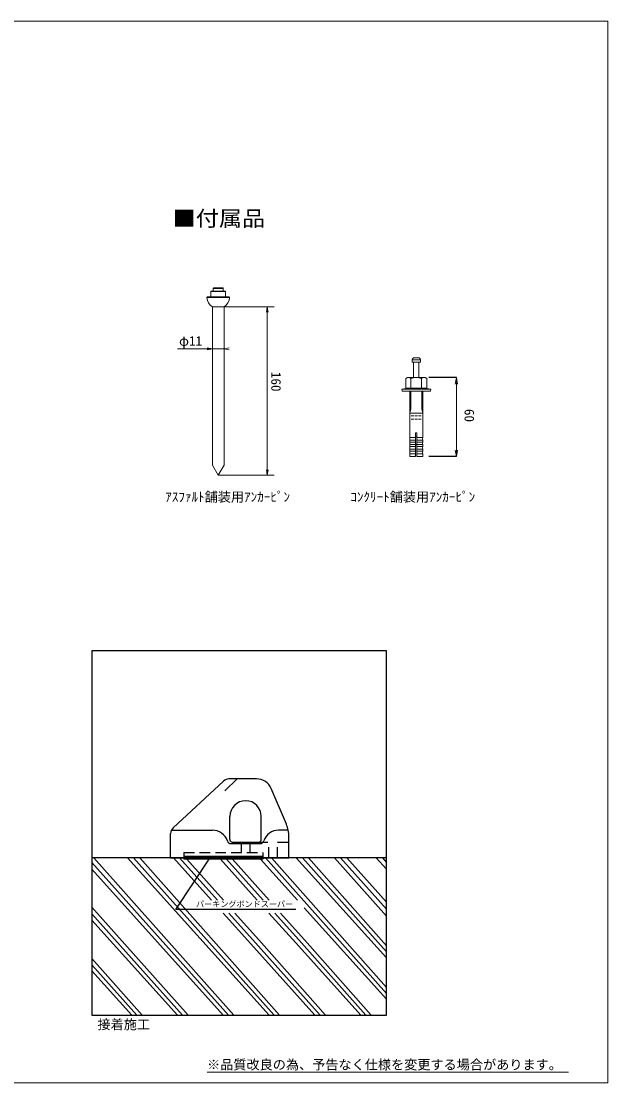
# Model space of a CAD drawing. Units: millimetres, scale not verified. Extents: x -1224 to 1080, y -808 to 808.
# Drawn here: x 188 to 1080, y -808 to 808 of the extents above; entities that cross this region are included whole.
import ezdxf
from ezdxf.enums import TextEntityAlignment as Align

# ---------------------------------------------------------------- set-up
doc = ezdxf.new("R2010")
doc.units = ezdxf.units.MM
doc.header["$LTSCALE"] = 8
doc.linetypes.add('DASHED2', pattern=[3, 2, -1])
doc.layers.add('0-0', color=7, linetype='Continuous', lineweight=18)
doc.layers.add('0-1', color=7, linetype='Continuous')
doc.styles.add('ＭＳ ゴシック', font='')
doc.styles.get('ＭＳ ゴシック').set_extended_font_data('MS Gothic')

msp = doc.modelspace()

# ---------------------------------------------------------------- linework, layer by layer
at = {"layer": '0-0'}
for p, q in [((1080.019, -807.668), (1080.019, 808.332)), ((471.243, 388.645), (476.123, 388.645)), ((476.123, 390.245), (476.123, 396.645)), ((476.123, 396.645), (476.123, 388.645)), ((476.923, 397.445), (479.723, 397.445)), ((479.723, 401.445), (479.723, 397.445)), ((480.523, 402.245), (494.123, 402.245)), ((494.923, 401.445), (494.923, 397.445)), ((497.723, 397.445), (494.923, 397.445)), ((498.523, 396.645), (498.523, 388.645)), ((498.523, 388.645), (503.403, 388.645)), ((478.523, 373.536), (478.523, 132.736)), ((496.123, 373.536), (496.123, 132.736)), ((496.123, 373.536), (561.99, 373.536)), ((561.99, 373.533), (560.601, 365.655)), ((561.99, 373.533), (563.38, 365.655)), ((561.99, 117.533), (561.99, 373.533)), ((561.99, 373.533), (572.657, 373.533)), ((478.519, 309.541), (425.189, 309.541)), ((478.519, 309.541), (470.64, 310.93)), ((478.519, 309.541), (470.64, 308.152)), ((478.523, 309.536), (496.123, 309.536)), ((496.122, 309.541), (504.001, 310.93)), ((496.122, 309.541), (504.001, 308.152)), ((795.191, 292.96), (782.191, 292.96)), ((782.191, 289.762), (782.191, 292.96)), ((784.236, 295.762), (793.145, 295.762)), ((795.191, 289.762), (795.191, 292.96)), ((782.591, 289.362), (794.791, 289.362)), ((784.691, 265.755), (784.691, 288.962)), ((792.691, 265.755), (792.691, 288.962)), ((775.191, 265.755), (772.525, 264.216)), ((772.525, 264.216), (772.525, 249.755)), ((775.191, 265.755), (802.191, 265.755)), ((780.608, 264.216), (780.608, 249.755)), ((796.491, 265.755), (780.891, 265.755)), ((796.773, 264.216), (796.773, 249.755)), ((802.191, 265.755), (804.856, 264.216)), ((804.856, 264.216), (804.856, 249.755)), ((849.728, 265.755), (847.991, 255.907)), ((849.728, 265.755), (851.464, 255.907)), ((849.728, 265.755), (849.728, 145.755)), ((775.613, 249.755), (766.691, 248.101)), ((767.274, 244.955), (766.691, 248.101)), ((767.274, 244.955), (810.107, 244.955)), ((772.525, 249.755), (804.856, 249.755)), ((778.691, 211.65), (778.691, 244.955)), ((780.315, 217.711), (780.315, 244.955)), ((797.067, 217.711), (797.067, 244.955)), ((798.691, 211.65), (798.691, 244.955)), ((810.107, 244.955), (810.691, 248.101)), ((780.315, 217.711), (778.691, 211.65)), ((778.691, 174.755), (778.691, 211.65)), ((798.691, 211.65), (778.691, 211.65)), ((797.067, 217.711), (798.691, 211.65)), ((798.691, 174.755), (798.691, 211.65)), ((778.691, 207.755), (779.491, 207.755)), ((778.691, 202.755), (779.491, 202.755)), ((781.091, 207.755), (785.091, 207.755)), ((781.091, 202.755), (785.091, 202.755)), ((790.691, 207.755), (786.691, 207.755)), ((790.691, 202.755), (786.691, 202.755)), ((796.291, 207.755), (792.291, 207.755)), ((796.291, 202.755), (792.291, 202.755)), ((798.691, 207.755), (797.891, 207.755)), ((798.691, 202.755), (797.891, 202.755)), ((787.691, 181.755), (787.691, 145.755)), ((789.691, 181.755), (787.691, 181.755)), ((789.691, 181.755), (789.691, 145.755)), ((787.691, 174.755), (778.691, 174.755)), ((787.691, 170.755), (778.691, 170.755)), ((778.691, 167.755), (778.691, 170.755)), ((787.691, 167.755), (778.691, 167.755)), ((787.691, 163.755), (778.691, 163.755)), ((778.691, 160.755), (778.691, 163.755)), ((787.691, 176.628), (789.691, 176.628)), ((789.691, 174.755), (798.691, 174.755)), ((789.691, 170.755), (798.691, 170.755)), ((789.691, 167.755), (798.691, 167.755)), ((789.691, 163.755), (798.691, 163.755)), ((798.691, 167.755), (798.691, 170.755)), ((798.691, 160.755), (798.691, 163.755)), ((787.691, 160.755), (778.691, 160.755)), ((787.691, 156.755), (778.691, 156.755)), ((787.691, 149.755), (778.691, 149.755)), ((778.691, 145.755), (778.691, 149.755)), ((787.691, 145.755), (778.691, 145.755)), ((789.691, 160.755), (798.691, 160.755)), ((789.691, 156.755), (798.691, 156.755)), ((789.691, 153.755), (798.691, 153.755)), ((789.691, 149.755), (798.691, 149.755)), ((798.691, 145.755), (789.691, 145.755)), ((798.691, 153.755), (798.691, 156.755)), ((798.691, 145.755), (798.691, 149.755)), ((849.728, 145.755), (847.991, 155.603)), ((849.728, 145.755), (851.464, 155.603)), ((478.523, 132.736), (487.323, 117.536)), ((496.123, 132.736), (487.323, 117.536)), ((487.323, 117.536), (561.99, 117.536)), ((560.598, 125.413), (561.99, 117.533)), ((563.382, 125.413), (561.99, 117.533)), ((561.99, 117.533), (572.657, 117.533)), ((470.341, -791.775), (1020.345, -791.775)), ((-1223.981, -807.668), (1080.019, -807.668))]:
    msp.add_line(p, q, dxfattribs=at)
at = {"layer": '0-0', "color": 4}
for p, q in [((476.123, 396.645), (498.523, 396.645)), ((476.123, 388.645), (498.523, 388.645)), ((479.723, 401.445), (494.923, 401.445)), ((479.723, 397.445), (494.923, 397.445)), ((470.123, 387.525), (504.523, 387.525)), ((478.523, 373.536), (496.123, 373.536))]:
    msp.add_line(p, q, dxfattribs=at)
at = {"layer": '0-0'}
msp.add_lwpolyline([(-1223.981, -807.668), (1080.019, -807.668), (1080.019, 808.332), (-1223.981, 808.332)], close=True, dxfattribs=at)
for points in [[(801.769, 249.755), (810.691, 248.101), (766.691, 248.101)], [(787.691, 153.755), (778.691, 153.755), (778.691, 156.755)]]:
    msp.add_lwpolyline(points, dxfattribs=at)
for centre, radius, start, end in [((471.243, 387.525), 1.12, 90, 180), ((476.923, 396.645), 0.8, 90, 180), ((480.523, 401.445), 0.8, 90, 180), ((494.123, 401.445), 0.8, 0, 90), ((497.723, 396.645), 0.8, 0, 90), ((503.403, 387.525), 1.12, 360, 90), ((487.304, 388.325), 17.2, 182.66588, 239.29982), ((487.341, 388.325), 17.2, 300.70018, 357.33412), ((788.691, 290.362), 7, 129.51765, 158.21321), ((788.691, 290.362), 7, 21.78679, 50.48235), ((782.591, 289.762), 0.4, 180, 270), ((784.291, 288.962), 0.4, 0, 90), ((793.091, 288.962), 0.4, 90, 180), ((794.791, 289.762), 0.4, 270, 0), ((776.566, 259.679), 6.076, 48.30336, 90.01369), ((788.691, 243.761), 21.994, 68.43819, 111.56181), ((800.815, 259.679), 6.076, 89.98631, 131.69664), ((774.108, 172.755), 5, 336.42182, 23.57818), ((774.108, 165.755), 5, 336.42182, 23.57818), ((808.691, 176.628), 24, 208.95502, 213.55731), ((768.691, 176.628), 24, 326.44269, 331.04498), ((803.273, 172.755), 5, 156.42182, 203.57818), ((803.273, 165.755), 5, 156.42182, 203.57818), ((774.108, 158.755), 5, 336.42182, 23.57818), ((774.108, 151.755), 5, 336.42182, 23.57818), ((803.273, 158.755), 5, 156.42182, 203.57818), ((803.273, 151.755), 5, 156.42182, 203.57818)]:
    msp.add_arc(centre, radius, start, end, dxfattribs=at)
at = {"layer": '0-1'}
for p, q in [((849.728, 265.755), (807.993, 265.755)), ((849.728, 145.755), (807.993, 145.755)), ((743.322, -150.096), (295.243, -150.096)), ((295.243, -150.096), (295.243, -704.78)), ((743.322, -704.78), (743.322, -150.096)), ((418.716, -419.597), (495.429, -348.365)), ((497.562, -363.158), (516.115, -345.158)), ((545.781, -345.158), (503.594, -345.158)), ((591.039, -414.141), (567.86, -359.749)), ((504.882, -437.558), (504.882, -402.316)), ((552.882, -437.558), (552.882, -402.316)), ((414.882, -465.158), (414.882, -428.391)), ((416.083, -423.158), (478.482, -423.158)), ((593.87, -423.158), (579.282, -423.158)), ((594.882, -465.158), (594.882, -432.959)), ((506.904, -443.558), (550.859, -443.558)), ((508.482, -441.158), (549.282, -441.158)), ((434.982, -465.158), (295.243, -465.158)), ((511.005, -704.78), (298.256, -465.158)), ((349.247, -465.158), (564.646, -704.78)), ((572.426, -704.78), (358.52, -465.158)), ((580.621, -704.78), (367.863, -465.158)), ((414.882, -465.158), (594.882, -465.158)), ((477.184, -529.734), (419.136, -465.158)), ((422.715, -544.001), (474.553, -465.901)), ((486.054, -529.734), (428.409, -465.158)), ((434.982, -463.158), (434.982, -467.158)), ((554.982, -463.158), (434.982, -463.158)), ((434.982, -466.757), (438.581, -463.158)), ((434.982, -465.343), (437.166, -463.158)), ((434.982, -463.928), (435.752, -463.158)), ((434.982, -463.669), (438.471, -467.158)), ((434.982, -465.083), (437.057, -467.158)), ((434.982, -466.497), (435.643, -467.158)), ((554.982, -467.158), (434.982, -467.158)), ((435.885, -463.158), (439.885, -467.158)), ((435.995, -467.158), (439.995, -463.158)), ((437.3, -463.158), (441.3, -467.158)), ((437.409, -467.158), (441.409, -463.158)), ((438.714, -463.158), (442.714, -467.158)), ((438.823, -467.158), (442.823, -463.158)), ((495.093, -529.734), (439.532, -467.158)), ((440.128, -463.158), (444.128, -467.158)), ((440.237, -467.158), (444.237, -463.158)), ((441.542, -463.158), (445.542, -467.158)), ((441.652, -467.158), (445.652, -463.158)), ((442.956, -463.158), (446.956, -467.158)), ((443.066, -467.158), (447.066, -463.158)), ((444.371, -463.158), (448.371, -467.158)), ((444.48, -467.158), (448.48, -463.158)), ((445.785, -463.158), (449.785, -467.158)), ((445.894, -467.158), (449.894, -463.158)), ((447.199, -463.158), (451.199, -467.158)), ((447.308, -467.158), (451.308, -463.158)), ((448.613, -463.158), (452.613, -467.158)), ((448.723, -467.158), (452.723, -463.158)), ((450.028, -463.158), (454.028, -467.158)), ((450.137, -467.158), (454.137, -463.158)), ((451.442, -463.158), (455.442, -467.158)), ((451.551, -467.158), (455.551, -463.158)), ((452.856, -463.158), (456.856, -467.158)), ((452.965, -467.158), (456.965, -463.158)), ((454.27, -463.158), (458.27, -467.158)), ((454.38, -467.158), (458.38, -463.158)), ((455.684, -463.158), (459.684, -467.158)), ((455.794, -467.158), (459.794, -463.158)), ((457.099, -463.158), (461.099, -467.158)), ((457.208, -467.158), (461.208, -463.158)), ((458.513, -463.158), (462.513, -467.158)), ((458.622, -467.158), (462.622, -463.158)), ((459.927, -463.158), (463.927, -467.158)), ((460.036, -467.158), (464.036, -463.158)), ((461.341, -463.158), (465.341, -467.158)), ((461.451, -467.158), (465.451, -463.158)), ((462.755, -463.158), (466.755, -467.158)), ((462.865, -467.158), (466.865, -463.158)), ((464.17, -463.158), (468.17, -467.158)), ((464.279, -467.158), (468.279, -463.158)), ((465.584, -463.158), (469.584, -467.158)), ((465.693, -467.158), (469.693, -463.158)), ((466.998, -463.158), (470.998, -467.158)), ((467.107, -467.158), (471.107, -463.158)), ((468.412, -463.158), (472.412, -467.158)), ((468.522, -467.158), (472.522, -463.158)), ((469.827, -463.158), (473.827, -467.158)), ((469.936, -467.158), (473.936, -463.158)), ((471.241, -463.158), (475.241, -467.158)), ((471.35, -467.158), (475.35, -463.158)), ((472.655, -463.158), (476.655, -467.158)), ((472.764, -467.158), (476.764, -463.158)), ((474.069, -463.158), (478.069, -467.158)), ((474.179, -467.158), (478.179, -463.158)), ((475.483, -463.158), (479.483, -467.158)), ((475.593, -467.158), (479.593, -463.158)), ((476.898, -463.158), (480.898, -467.158)), ((477.007, -467.158), (481.007, -463.158)), ((478.312, -463.158), (482.312, -467.158)), ((478.421, -467.158), (482.421, -463.158)), ((479.726, -463.158), (483.726, -467.158)), ((479.835, -467.158), (483.835, -463.158)), ((481.14, -463.158), (485.14, -467.158)), ((481.25, -467.158), (485.25, -463.158)), ((482.554, -463.158), (486.554, -467.158)), ((482.664, -467.158), (486.664, -463.158)), ((483.969, -463.158), (487.969, -467.158)), ((484.078, -467.158), (488.078, -463.158)), ((485.383, -463.158), (489.383, -467.158)), ((485.492, -467.158), (489.492, -463.158)), ((486.797, -463.158), (490.797, -467.158)), ((486.906, -467.158), (490.906, -463.158)), ((488.211, -463.158), (492.211, -467.158)), ((488.321, -467.158), (492.321, -463.158)), ((489.626, -463.158), (493.626, -467.158)), ((489.735, -467.158), (493.735, -463.158)), ((546.796, -529.734), (490.546, -467.158)), ((491.04, -463.158), (495.04, -467.158)), ((491.149, -467.158), (495.149, -463.158)), ((492.454, -463.158), (496.454, -467.158)), ((492.563, -467.158), (496.563, -463.158)), ((493.868, -463.158), (497.868, -467.158)), ((493.978, -467.158), (497.978, -463.158)), ((495.282, -463.158), (499.282, -467.158)), ((495.392, -467.158), (499.392, -463.158)), ((496.697, -463.158), (500.697, -467.158)), ((496.806, -467.158), (500.806, -463.158)), ((498.111, -463.158), (502.111, -467.158)), ((498.22, -467.158), (502.22, -463.158)), ((499.525, -463.158), (503.525, -467.158)), ((499.634, -467.158), (503.634, -463.158)), ((555.666, -529.734), (499.806, -467.158)), ((500.939, -463.158), (504.939, -467.158)), ((501.049, -467.158), (505.049, -463.158)), ((502.353, -463.158), (506.353, -467.158)), ((502.463, -467.158), (506.463, -463.158)), ((503.768, -463.158), (507.768, -467.158)), ((503.877, -467.158), (507.877, -463.158)), ((505.182, -463.158), (509.182, -467.158)), ((505.291, -467.158), (509.291, -463.158)), ((506.596, -463.158), (510.596, -467.158)), ((506.705, -467.158), (510.705, -463.158)), ((508.01, -463.158), (512.01, -467.158)), ((508.12, -467.158), (512.12, -463.158)), ((564.709, -529.734), (509.148, -467.158)), ((509.425, -463.158), (513.425, -467.158)), ((509.534, -467.158), (513.534, -463.158)), ((510.839, -463.158), (514.839, -467.158)), ((510.948, -467.158), (514.948, -463.158)), ((512.253, -463.158), (516.253, -467.158)), ((512.362, -467.158), (516.362, -463.158)), ((513.667, -463.158), (517.667, -467.158)), ((513.776, -467.158), (517.776, -463.158)), ((515.081, -463.158), (519.081, -467.158)), ((515.191, -467.158), (519.191, -463.158)), ((516.496, -463.158), (520.496, -467.158)), ((516.605, -467.158), (520.605, -463.158)), ((517.91, -463.158), (521.91, -467.158)), ((518.019, -467.158), (522.019, -463.158)), ((519.324, -463.158), (523.324, -467.158)), ((519.433, -467.158), (523.433, -463.158)), ((520.738, -463.158), (524.738, -467.158)), ((520.848, -467.158), (524.848, -463.158)), ((522.152, -463.158), (526.152, -467.158)), ((522.262, -467.158), (526.262, -463.158)), ((523.567, -463.158), (527.567, -467.158)), ((523.676, -467.158), (527.676, -463.158)), ((524.981, -463.158), (528.981, -467.158)), ((525.09, -467.158), (529.09, -463.158)), ((526.395, -463.158), (530.395, -467.158)), ((526.504, -467.158), (530.504, -463.158)), ((527.809, -463.158), (531.809, -467.158)), ((527.919, -467.158), (531.919, -463.158)), ((529.224, -463.158), (533.224, -467.158)), ((529.333, -467.158), (533.333, -463.158)), ((530.638, -463.158), (534.638, -467.158)), ((530.747, -467.158), (534.747, -463.158)), ((532.052, -463.158), (536.052, -467.158)), ((532.161, -467.158), (536.161, -463.158)), ((533.466, -463.158), (537.466, -467.158)), ((533.575, -467.158), (537.575, -463.158)), ((534.88, -463.158), (538.88, -467.158)), ((534.99, -467.158), (538.99, -463.158)), ((536.295, -463.158), (540.295, -467.158)), ((536.404, -467.158), (540.404, -463.158)), ((537.709, -463.158), (541.709, -467.158)), ((537.818, -467.158), (541.818, -463.158)), ((539.123, -463.158), (543.123, -467.158)), ((539.232, -467.158), (543.232, -463.158)), ((540.537, -463.158), (544.537, -467.158)), ((540.647, -467.158), (544.647, -463.158)), ((541.951, -463.158), (545.951, -467.158)), ((542.061, -467.158), (546.061, -463.158)), ((543.366, -463.158), (547.366, -467.158)), ((543.475, -467.158), (547.475, -463.158)), ((544.78, -463.158), (548.78, -467.158)), ((544.889, -467.158), (548.889, -463.158)), ((546.194, -463.158), (550.194, -467.158)), ((546.303, -467.158), (550.303, -463.158)), ((547.608, -463.158), (551.608, -467.158)), ((547.718, -467.158), (551.718, -463.158)), ((549.022, -463.158), (553.022, -467.158)), ((549.132, -467.158), (553.132, -463.158)), ((550.437, -463.158), (554.437, -467.158)), ((550.546, -467.158), (554.546, -463.158)), ((607.798, -529.734), (551.547, -467.158)), ((551.851, -463.158), (554.982, -466.289)), ((551.96, -467.158), (554.982, -464.137)), ((553.265, -463.158), (554.982, -464.875)), ((553.374, -467.158), (554.982, -465.551)), ((554.679, -463.158), (554.982, -463.461)), ((554.789, -467.158), (554.982, -466.965)), ((554.982, -463.158), (554.982, -467.158)), ((743.322, -465.158), (554.982, -465.158)), ((743.322, -671.616), (559.017, -465.158)), ((743.322, -662.718), (568.374, -465.158)), ((743.322, -617.718), (606.022, -465.158)), ((743.322, -608.548), (615.296, -465.158)), ((743.322, -599.317), (624.651, -465.158)), ((743.322, -553.886), (664.487, -465.158)), ((743.322, -543.401), (673.315, -465.158)), ((743.322, -532.644), (682.96, -465.158)), ((727.794, -465.158), (743.322, -482.518)), ((737.068, -465.158), (743.322, -472.208)), ((502.81, -704.78), (295.243, -472.264)), ((495.03, -704.78), (295.243, -482.525)), ((441.394, -704.78), (295.243, -540.172)), ((605.597, -544.001), (422.715, -544.001)), ((537.033, -596.313), (494.869, -549.408)), ((544.203, -594.873), (503.617, -549.408)), ((552.929, -594.873), (512.561, -549.408)), ((605.35, -594.873), (564.481, -549.408)), ((613.814, -594.873), (573.228, -549.408)), ((622.545, -594.873), (582.177, -549.408)), ((743.322, -680.496), (618.27, -541.384)), ((433.194, -704.78), (295.243, -550.244)), ((425.415, -704.78), (295.243, -559.967)), ((634.535, -704.78), (537.033, -596.313)), ((642.315, -704.78), (544.203, -594.873)), ((650.514, -704.78), (552.929, -594.873)), ((704.147, -704.78), (605.35, -594.873)), ((711.927, -704.78), (613.814, -594.873)), ((720.13, -704.78), (622.545, -594.873)), ((371.782, -704.78), (295.243, -618.597)), ((363.586, -704.78), (295.243, -628.242)), ((355.803, -704.78), (295.243, -637.425)), ((295.243, -704.78), (743.322, -704.78))]:
    msp.add_line(p, q, dxfattribs=at)
at = {"layer": '0-1', "linetype": 'DASHED2'}
for p, q in [((522.282, -441.158), (522.282, -463.158)), ((535.482, -441.158), (535.482, -463.158)), ((546.882, -441.158), (564.282, -441.158)), ((564.282, -465.158), (564.282, -441.158)), ((577.482, -441.158), (594.882, -441.158)), ((577.482, -465.158), (577.482, -441.158)), ((434.982, -457.158), (434.982, -465.158))]:
    msp.add_line(p, q, dxfattribs=at)
msp.add_lwpolyline([(434.982, -457.158), (554.982, -457.158), (554.982, -465.158)], dxfattribs=at)
at = {"layer": '0-1'}
for centre, radius, start, end in [((503.594, -357.158), 12, 90, 132.8789), ((545.781, -369.158), 24, 23.08146, 90), ((528.882, -402.316), 24, 0, 180), ((426.882, -428.391), 12, 132.8789, 180), ((546.882, -432.959), 48, 0, 23.08146), ((478.482, -447.158), 24, 18.66293, 90), ((579.282, -447.158), 24, 90, 161.33707), ((506.904, -437.558), 6, 198.66293, 270), ((508.482, -437.558), 3.6, 180, 270), ((549.282, -437.558), 3.6, 270, 0), ((550.859, -437.558), 6, 270, 341.33708)]:
    msp.add_arc(centre, radius, start, end, dxfattribs=at)

# ---------------------------------------------------------------- texts
at = {"layer": '0-0', "style": 'ＭＳ ゴシック', "width": 1.1}
msp.add_text('■付属品', height=23.46, dxfattribs=at).set_placement((417.955, 489.332), align=Align.BOTTOM_LEFT)
at = {"layer": '0-0', "color": 4, "style": 'ＭＳ ゴシック'}
for s, height, p in [('φ11', 14.66, (427.728, 309.861)), ('ｱｽﾌｧﾙﾄ舗装用ｱﾝｶｰﾋﾟﾝ', 14.66, (406.643, 72.556)), ('ｺﾝｸﾘｰﾄ舗装用ｱﾝｶｰﾋﾟﾝ', 14.66, (688.271, 72.558)), ('パーキングボンドスーパー', 8.798, (453.604, -542.73)), ('接着施工', 14.66, (303.588, -730.501)), ('※品質改良の為、予告なく仕様を変更する場合があります。', 14.66, (470.341, -791.775))]:
    msp.add_text(s, height=height, dxfattribs=at).set_placement(p, align=Align.BOTTOM_LEFT)
for s, p in [('160', (563.618, 274.521)), ('60', (857.77, 218.142))]:
    msp.add_text(s, height=14.66, rotation=270, dxfattribs=at).set_placement(p, align=Align.BOTTOM_LEFT)

doc.saveas('drawing.dxf')
